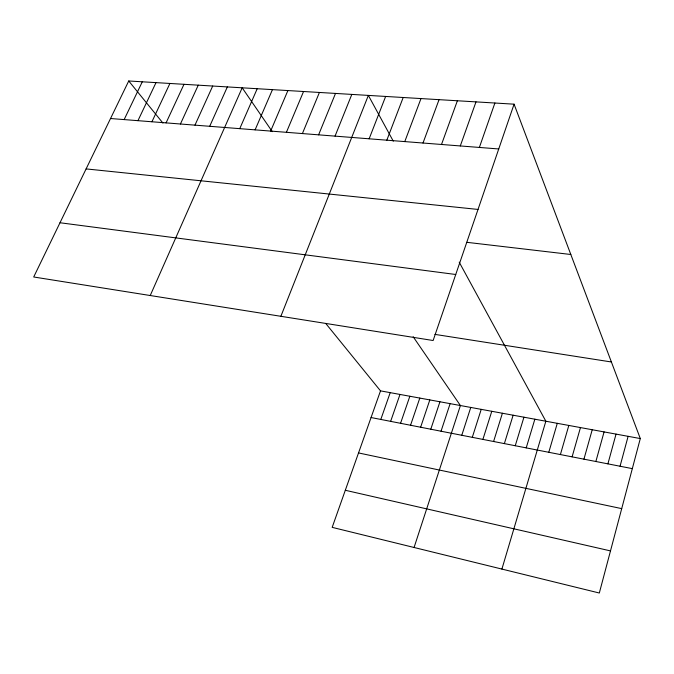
<?xml version="1.0" encoding="UTF-8"?>
<svg xmlns="http://www.w3.org/2000/svg" width="674" height="674" viewBox="0 0 674 674"><rect width="100%" height="100%" fill="white"/><g stroke="black" fill="none" stroke-linecap="round" stroke-linejoin="round"><path stroke-width="1.01" d="M514.077 104.175L433.129 340.513L33.7 276.989L128.734 80.981L514.077 104.175L640.3 438.563L599.321 593.019L332.181 527.363L380.507 390.861L325.82 323.554M620.055 466.231L628.117 436.331M607.906 463.855L616.036 434.115M595.867 461.505L604.072 431.916M583.937 459.171L592.219 429.742M572.108 456.854L580.466 427.577M560.397 454.562L568.822 425.446M548.788 452.296L557.288 423.323M501.903 569.075L545.856 421.225L459.205 262.169M526.217 447.881L534.853 419.203M515.248 445.733L523.942 417.198M504.371 443.61L513.125 415.218M493.587 441.504L502.4 413.246M482.896 439.406L491.776 411.292M472.297 437.333L481.228 409.362M461.783 435.278L470.772 407.441M414.072 547.49L460.409 405.537L413.162 336.739M441.032 431.225L450.131 403.65M430.787 429.22L439.937 401.78M420.627 427.232L429.827 399.918M410.542 425.26L419.801 398.081M400.55 423.306L409.851 396.253M390.642 421.368L399.994 394.442M479.366 147.446L494.893 103.021M380.81 419.447L390.204 392.647M460.291 145.946L475.996 101.884M441.504 144.472L457.385 100.763M423.002 143.023L439.052 99.659M404.779 141.599L420.989 98.573M386.825 140.184L403.187 97.503M369.141 138.802L385.646 96.441M280.873 316.3L368.358 95.405L393.287 141.169M335.045 136.123L351.82 94.411M318.608 134.834L335.509 93.425M302.399 133.57L319.417 92.456M286.408 132.315L303.553 91.504M270.645 131.076L287.899 90.56M255.101 129.855L272.456 89.634M239.759 128.658L257.215 88.715M150.235 295.524L242.185 87.805L272.296 131.657M209.698 126.299L227.349 86.921M194.971 125.145L212.706 86.036M180.43 123.999L198.257 85.168M166.082 122.879L183.994 84.309M151.928 121.767L169.915 83.458M137.951 120.671L156.014 82.624M124.159 119.584L142.29 81.798M110.536 118.523L498.735 148.962M86.104 168.904L478.026 209.437M466.939 242.328L570.819 254.494M60.003 222.749L455.742 274.495M434.915 334.38L611.394 361.98M380.507 390.861L640.3 438.563M371.062 417.535L632.322 468.632M358.526 452.936L621.714 508.626M345.315 490.268L610.492 550.902M128.734 80.981L162.923 123.056"/></g></svg>
